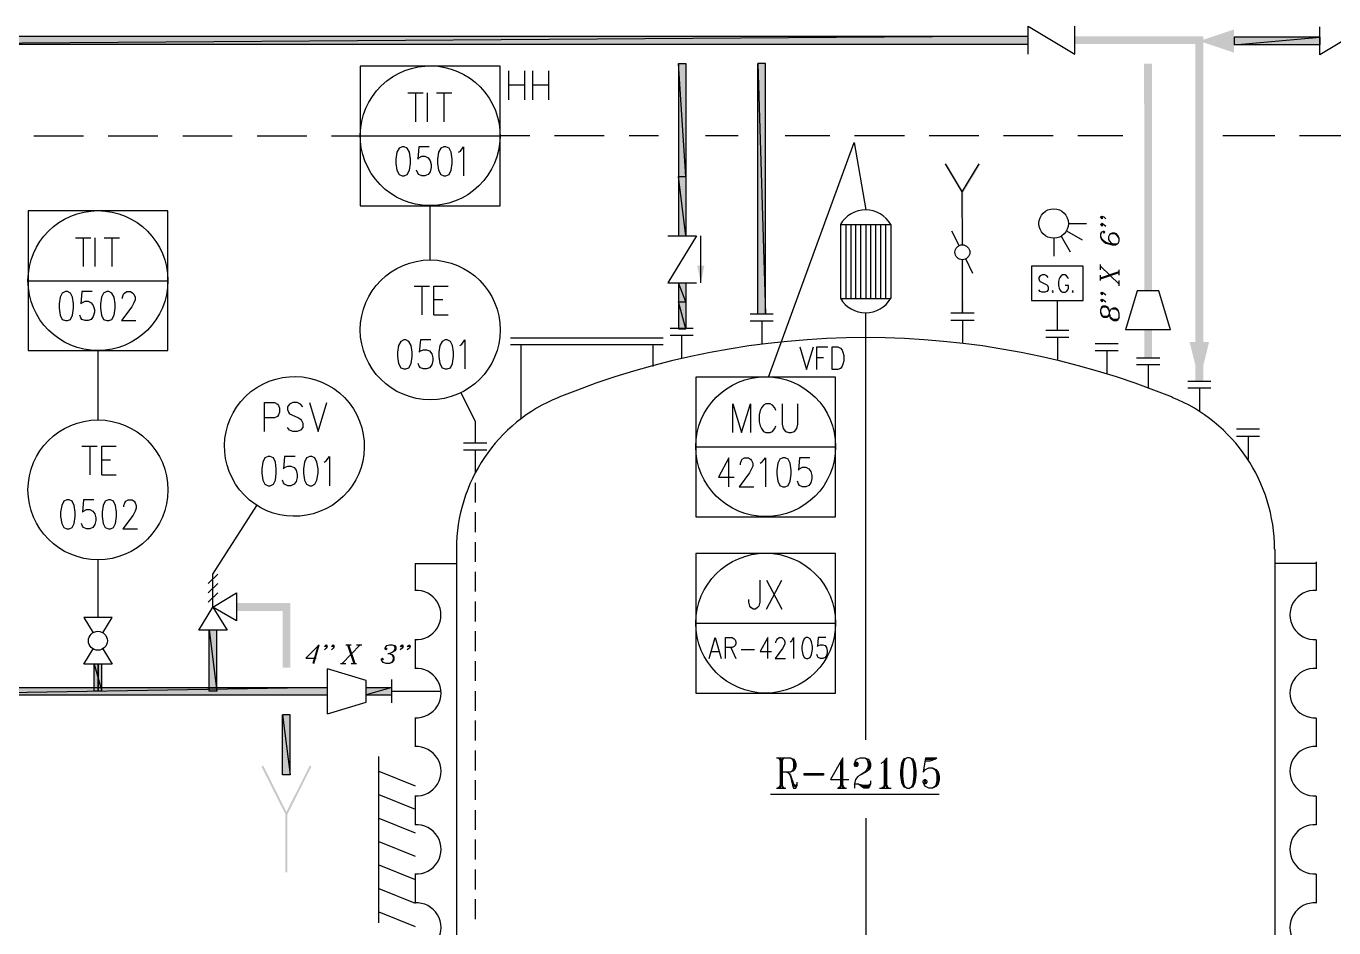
# Model space of a CAD drawing. Header units: inches. Extents: x 1 to 908, y 1 to 642.
# Drawn here: x 269.2 to 436.6, y 327 to 442.4 of the extents above; entities that cross this region are included whole.
import ezdxf

# ---------------------------------------------------------------- set-up
doc = ezdxf.new("R2010")
doc.units = ezdxf.units.IN
doc.header["$MEASUREMENT"] = 0
doc.layers.add('PDF_Geometry', color=7, linetype='Continuous')
doc.layers.add('PDF_Solid Fills', color=30, linetype='Continuous')

msp = doc.modelspace()

# ---------------------------------------------------------------- hatches: boundary and pattern name
at = {"layer": 'PDF_Solid Fills', "true_color": 0x6ec1dd, "transparency": 33554559}
h = msp.add_hatch(color=133, dxfattribs=at)
h.paths.add_polyline_path([(397.47, 440.12), (397.47, 441.13), (250.3, 440.12)])
h.paths.add_polyline_path([(397.47, 441.13), (250.3, 440.12), (250.3, 441.13)])
h = msp.add_hatch(color=133, dxfattribs=at)
h.paths.add_polyline_path([(403.46, 441.13), (403.46, 440.12), (419.9, 441.13)])
h.paths.add_polyline_path([(403.46, 440.12), (419.9, 441.13), (418.89, 440.12)])
h.paths.add_polyline_path([(419.9, 441.13), (418.89, 440.12), (419.9, 396.95)])
h.paths.add_polyline_path([(418.89, 440.12), (419.9, 396.95), (418.89, 396.95)])
at = {"layer": 'PDF_Solid Fills', "transparency": 33554559}
h = msp.add_hatch(color=256, dxfattribs=at)
h.paths.add_polyline_path([(423.85, 441.03), (423.85, 440.03), (434.82, 441.03)])
h.paths.add_polyline_path([(423.85, 440.03), (434.82, 441.03), (434.82, 440.03)])
h = msp.add_hatch(color=40, dxfattribs=at)
h.paths.add_polyline_path([(352.72, 423.17), (353.69, 423.17), (352.72, 437.63)])
h.paths.add_polyline_path([(353.69, 423.17), (352.72, 437.63), (353.69, 437.63)])
h = msp.add_hatch(color=256, dxfattribs=at)
h.paths.add_polyline_path([(363.88, 437.63), (362.88, 437.63), (363.88, 405.53)])
h.paths.add_polyline_path([(362.88, 437.63), (363.88, 405.53), (362.88, 405.53)])
h = msp.add_hatch(color=40, dxfattribs=at)
h.paths.add_polyline_path([(412.36, 408.54), (413.33, 408.54), (412.33, 437.63)])
h.paths.add_polyline_path([(413.33, 408.54), (412.33, 437.63), (413.33, 437.63)])
h = msp.add_hatch(color=4, dxfattribs=at)
h.paths.add_polyline_path([(391.36, 424.72), (391.13, 424.85), (389.09, 420.93)])
h.paths.add_polyline_path([(391.13, 424.85), (389.09, 420.93), (389.09, 421.42)])
h.paths.add_polyline_path([(389.09, 420.93), (389.09, 421.42), (386.79, 424.72)])
h.paths.add_polyline_path([(389.09, 421.42), (386.79, 424.72), (387.02, 424.85)])
h = msp.add_hatch(color=4, dxfattribs=at)
h.paths.add_polyline_path([(388.96, 414.49), (389.19, 414.49), (388.96, 421.22)])
h.paths.add_polyline_path([(389.19, 414.49), (388.96, 421.22), (389.19, 421.16)])
h.paths.add_polyline_path([(388.96, 421.22), (389.19, 421.16), (391.13, 424.85)])
h.paths.add_polyline_path([(389.19, 421.16), (391.13, 424.85), (391.36, 424.72)])
h = msp.add_hatch(color=40, dxfattribs=at)
h.paths.add_polyline_path([(352.72, 415.56), (353.69, 415.56), (352.72, 423.17)])
h.paths.add_polyline_path([(353.69, 415.56), (352.72, 423.17), (353.69, 423.17)])
h = msp.add_hatch(color=4, dxfattribs=at)
h.paths.add_polyline_path([(388.96, 405.66), (389.22, 405.66), (388.96, 412.49)])
h.paths.add_polyline_path([(389.22, 405.66), (388.96, 412.49), (389.19, 412.49)])
h = msp.add_hatch(color=7, dxfattribs=at)
h.paths.add_polyline_path([(401.16, 403.46), (401.26, 403.46), (401.16, 407.37)])
h.paths.add_polyline_path([(401.26, 403.46), (401.16, 407.37), (401.26, 407.24)])
h.paths.add_polyline_path([(401.16, 407.37), (401.26, 407.24), (404.46, 407.37)])
h.paths.add_polyline_path([(401.26, 407.24), (404.46, 407.37), (404.56, 407.24)])
h.paths.add_polyline_path([(404.46, 407.37), (404.56, 407.24), (404.46, 411.65)])
h.paths.add_polyline_path([(404.56, 407.24), (404.46, 411.65), (404.56, 411.78)])
h.paths.add_polyline_path([(404.46, 411.65), (404.56, 411.78), (397.96, 411.65)])
h.paths.add_polyline_path([(404.56, 411.78), (397.96, 411.65), (397.86, 411.78)])
h.paths.add_polyline_path([(397.96, 411.65), (397.86, 411.78), (397.96, 407.37)])
h.paths.add_polyline_path([(397.86, 411.78), (397.96, 407.37), (397.86, 407.24)])
h.paths.add_polyline_path([(397.96, 407.37), (397.86, 407.24), (401.23, 407.37)])
h.paths.add_polyline_path([(397.86, 407.24), (401.23, 407.37), (401.23, 407.24)])
h = msp.add_hatch(color=40, dxfattribs=at)
h.paths.add_polyline_path([(352.72, 403.69), (353.69, 403.69), (352.72, 407.15)])
h.paths.add_polyline_path([(353.69, 403.69), (352.72, 407.15), (353.69, 407.15)])
h.paths.add_polyline_path([(352.72, 407.15), (353.69, 407.15), (352.72, 409.57)])
h.paths.add_polyline_path([(353.69, 407.15), (352.72, 409.57), (353.69, 409.57)])
h = msp.add_hatch(color=40, dxfattribs=at)
h.paths.add_polyline_path([(412.36, 399.93), (413.36, 399.93), (412.36, 403.56)])
h.paths.add_polyline_path([(413.36, 399.93), (412.36, 403.56), (413.33, 403.56)])
h = msp.add_hatch(color=40, dxfattribs=at)
h.paths.add_polyline_path([(296.15, 368.57), (296.15, 367.57), (303.04, 368.57)])
h.paths.add_polyline_path([(296.15, 367.57), (303.04, 368.57), (302.07, 367.57)])
h.paths.add_polyline_path([(303.04, 368.57), (302.07, 367.57), (303.04, 360.29)])
h.paths.add_polyline_path([(302.07, 367.57), (303.04, 360.29), (302.07, 360.29)])
h = msp.add_hatch(color=40, dxfattribs=at)
h.paths.add_polyline_path([(293.63, 365.08), (292.66, 365.08), (293.63, 357.28)])
h.paths.add_polyline_path([(292.66, 365.08), (293.63, 357.28), (292.66, 357.28)])
h = msp.add_hatch(color=40, dxfattribs=at)
h.paths.add_polyline_path([(278.94, 360.74), (277.97, 360.74), (278.94, 357.28)])
h.paths.add_polyline_path([(277.97, 360.74), (278.94, 357.28), (277.97, 357.28)])
h = msp.add_hatch(color=40, dxfattribs=at)
h.paths.add_polyline_path([(307.83, 356.8), (307.83, 357.77), (251.4, 356.8)])
h.paths.add_polyline_path([(307.83, 357.77), (251.4, 356.8), (251.4, 357.77)])
h = msp.add_hatch(color=40, dxfattribs=at)
h.paths.add_polyline_path([(316.05, 356.8), (316.05, 357.77), (312.78, 356.8)])
h.paths.add_polyline_path([(316.05, 357.77), (312.78, 356.8), (312.78, 357.77)])
h = msp.add_hatch(color=40, dxfattribs=at)
h.paths.add_polyline_path([(303.04, 354.27), (302.07, 354.27), (303.04, 346.6)])
h.paths.add_polyline_path([(302.07, 354.27), (303.04, 346.6), (302.07, 346.6)])
h = msp.add_hatch(color=7, dxfattribs=at)
h.paths.add_polyline_path([(305.76, 347.64), (305.54, 347.77), (302.56, 341.26)])
h.paths.add_polyline_path([(305.54, 347.77), (302.56, 341.26), (302.56, 341.84)])
h.paths.add_polyline_path([(302.56, 341.26), (302.56, 341.84), (299.36, 347.64)])
h.paths.add_polyline_path([(302.56, 341.84), (299.36, 347.64), (299.58, 347.77)])
h = msp.add_hatch(color=7, dxfattribs=at)
h.paths.add_polyline_path([(302.43, 334.08), (302.69, 334.08), (302.43, 341.59)])
h.paths.add_polyline_path([(302.69, 334.08), (302.43, 341.59), (302.69, 341.52)])
h.paths.add_polyline_path([(302.43, 341.59), (302.69, 341.52), (305.54, 347.77)])
h.paths.add_polyline_path([(302.69, 341.52), (305.54, 347.77), (305.76, 347.64)])

# ---------------------------------------------------------------- linework, layer by layer
at = {"layer": 'PDF_Geometry', "lineweight": 25}
for points in [[(397.47, 438.83), (397.47, 442.42), (403.46, 438.83), (403.46, 442.42)], [(440.8, 438.73), (440.8, 442.32), (434.82, 438.73), (434.82, 442.32)], [(331.04, 432.97), (331.04, 436.69)], [(333.01, 436.69), (333.01, 432.97)], [(334.11, 432.97), (334.11, 436.69)], [(336.08, 436.69), (336.08, 432.97)], [(318.09, 433.88), (320.07, 433.88)], [(319.06, 433.88), (319.06, 430.19)], [(320.62, 430.19), (320.62, 433.88)], [(321.75, 433.88), (323.72, 433.88)], [(322.72, 433.88), (322.72, 430.19)], [(331.04, 434.91), (333.01, 434.91)], [(334.11, 434.91), (336.08, 434.91)], [(317.38, 426.98), (316.99, 426.79), (316.7, 426.27), (316.57, 425.4), (316.57, 424.85), (316.7, 423.98), (316.99, 423.43), (317.38, 423.26), (317.64, 423.26), (318.03, 423.43), (318.32, 423.98), (318.45, 424.85), (318.45, 425.4), (318.32, 426.27), (318.03, 426.79), (317.64, 426.98), (317.38, 426.98)], [(320.84, 426.98), (319.52, 426.98), (319.39, 425.4), (319.52, 425.56), (319.9, 425.76), (320.29, 425.76), (320.71, 425.56), (320.97, 425.2), (321.1, 424.69), (321.1, 424.33), (320.97, 423.78), (320.71, 423.43), (320.29, 423.26), (319.9, 423.26), (319.52, 423.43), (319.39, 423.62), (319.22, 423.98)], [(322.69, 426.98), (322.3, 426.79), (322.04, 426.27), (321.88, 425.4), (321.88, 424.85), (322.04, 423.98), (322.3, 423.43), (322.69, 423.26), (322.95, 423.26), (323.37, 423.43), (323.63, 423.98), (323.75, 424.85), (323.75, 425.4), (323.63, 426.27), (323.37, 426.79), (322.95, 426.98), (322.69, 426.98)], [(324.56, 426.27), (324.82, 426.43), (325.21, 426.98), (325.21, 423.26)], [(402.65, 417.15), (404.95, 417.15)], [(406.95, 418.09), (406.95, 417.76), (406.73, 417.99), (406.95, 418.09), (407.18, 417.99), (407.41, 417.76)], [(406.95, 417.18), (406.95, 416.82), (406.73, 417.05), (406.95, 417.18), (407.18, 417.05), (407.41, 416.82)], [(275.57, 415.33), (277.54, 415.33)], [(276.54, 415.33), (276.54, 411.65)], [(278.09, 411.65), (278.09, 415.33)], [(279.23, 415.33), (281.2, 415.33)], [(280.2, 415.33), (280.2, 411.65)], [(351.39, 415.56), (355.02, 415.56), (351.39, 409.57), (355.02, 409.57)], [(355.6, 409.57), (355.6, 415.56)], [(388.64, 414.33), (387.73, 416.18)], [(400.77, 415.27), (400.77, 412.97)], [(401.71, 415.53), (402.88, 413.52)], [(402.39, 416.21), (404.4, 415.08)], [(407.08, 416.05), (407.18, 415.92), (407.31, 416.05), (407.18, 416.14), (407.08, 416.14), (406.86, 416.05), (406.73, 415.82), (406.73, 415.46), (406.86, 415.11), (407.08, 414.88), (407.41, 414.66), (407.76, 414.56), (408.22, 414.43), (408.67, 414.43), (408.9, 414.56), (409.02, 414.66), (409.12, 414.88), (409.12, 415.24), (409.02, 415.59), (408.8, 415.82), (408.57, 415.92), (408.22, 415.92), (407.99, 415.82), (407.89, 415.69), (407.76, 415.46), (407.76, 415.11), (407.89, 414.88), (408.12, 414.66), (408.35, 414.56)], [(406.73, 415.46), (406.86, 415.24), (407.08, 415.01), (407.41, 414.78), (407.76, 414.66), (408.22, 414.56), (408.8, 414.56), (409.02, 414.66)], [(409.12, 415.24), (409.02, 415.46), (408.8, 415.69), (408.57, 415.82), (408.12, 415.82)], [(390.42, 410.77), (389.51, 412.62)], [(406.73, 411.23), (406.73, 411.9)], [(404.53, 411.71), (397.93, 411.71)], [(397.93, 411.71), (397.93, 407.31), (404.53, 407.31), (404.53, 411.71)], [(400.03, 410.25), (399.87, 410.45), (399.61, 410.58), (399.28, 410.58), (399.03, 410.45), (398.86, 410.25), (398.86, 410.06), (398.96, 409.83), (399.03, 409.74), (399.19, 409.64), (399.7, 409.41), (399.87, 409.32), (399.96, 409.22), (400.03, 408.99), (400.03, 408.67), (399.87, 408.47), (399.61, 408.38), (399.28, 408.38), (399.03, 408.47), (398.86, 408.67)], [(402.65, 410.06), (402.55, 410.25), (402.39, 410.45), (402.23, 410.58), (401.87, 410.58), (401.71, 410.45), (401.55, 410.25), (401.45, 410.06), (401.39, 409.74), (401.39, 409.22), (401.45, 408.9), (401.55, 408.67), (401.71, 408.47), (401.87, 408.38), (402.23, 408.38), (402.39, 408.47), (402.55, 408.67), (402.65, 408.9), (402.65, 409.22), (402.23, 409.22)], [(406.73, 411.68), (409.12, 409.41)], [(406.73, 410.22), (409.12, 411)], [(406.73, 410.09), (409.12, 410.9)], [(406.73, 409.87), (406.73, 410.55)], [(409.12, 410.55), (409.12, 411.23)], [(274.28, 408.44), (273.86, 408.25), (273.6, 407.73), (273.47, 406.86), (273.47, 406.31), (273.6, 405.43), (273.86, 404.88), (274.28, 404.72), (274.53, 404.72), (274.92, 404.88), (275.18, 405.43), (275.31, 406.31), (275.31, 406.86), (275.18, 407.73), (274.92, 408.25), (274.53, 408.44), (274.28, 408.44)], [(277.71, 408.44), (276.38, 408.44), (276.25, 406.86), (276.38, 407.02), (276.8, 407.21), (277.19, 407.21), (277.58, 407.02), (277.84, 406.66), (278, 406.14), (278, 405.79), (277.84, 405.24), (277.58, 404.88), (277.19, 404.72), (276.8, 404.72), (276.38, 404.88), (276.25, 405.08), (276.12, 405.43)], [(279.58, 408.44), (279.16, 408.25), (278.9, 407.73), (278.77, 406.86), (278.77, 406.31), (278.9, 405.43), (279.16, 404.88), (279.58, 404.72), (279.84, 404.72), (280.23, 404.88), (280.49, 405.43), (280.65, 406.31), (280.65, 406.86), (280.49, 407.73), (280.23, 408.25), (279.84, 408.44), (279.58, 408.44)], [(281.56, 407.57), (281.56, 407.73), (281.69, 408.09), (281.85, 408.25), (282.11, 408.44), (282.62, 408.44), (282.88, 408.25), (283.01, 408.09), (283.18, 407.73), (283.18, 407.37), (283.01, 407.02), (282.75, 406.5), (281.43, 404.72), (283.3, 404.72)], [(318.9, 409.15), (320.87, 409.15)], [(319.9, 409.15), (319.9, 405.47)], [(321.43, 405.47), (321.43, 409.15), (323.27, 409.15)], [(400.61, 408.57), (400.55, 408.47), (400.61, 408.38), (400.71, 408.47)], [(403.23, 408.57), (403.14, 408.47), (403.23, 408.38), (403.3, 408.47)], [(409.12, 409.19), (409.12, 409.87)], [(415.72, 403.56), (414.23, 408.54), (411.45, 408.54), (409.96, 403.56)], [(321.43, 407.41), (322.56, 407.41)], [(401.23, 403.46), (401.23, 407.31)], [(406.95, 408.38), (406.95, 408.02), (406.73, 408.25), (406.95, 408.38), (407.18, 408.25), (407.41, 408.02)], [(406.95, 407.47), (406.95, 407.12), (406.73, 407.34), (406.95, 407.47), (407.18, 407.34), (407.41, 407.12)], [(321.43, 405.47), (323.27, 405.47)], [(406.73, 405.76), (406.86, 405.4), (406.95, 405.3), (407.18, 405.17), (407.54, 405.17), (407.76, 405.3), (407.89, 405.53), (407.89, 405.85), (407.76, 406.31), (407.67, 406.44), (407.41, 406.57), (407.08, 406.57), (406.86, 406.44), (406.73, 406.08), (406.73, 405.76), (406.86, 405.53), (406.95, 405.4), (407.18, 405.3), (407.54, 405.3), (407.76, 405.4), (407.89, 405.53)], [(409.12, 405.17), (409.02, 404.95), (408.8, 404.85), (408.44, 404.85), (408.22, 404.95), (407.99, 405.17), (407.89, 405.53), (407.99, 405.08), (408.22, 404.85), (408.44, 404.72), (408.8, 404.72), (409.02, 404.85), (409.12, 405.17), (409.12, 405.63), (409.02, 406.08), (408.9, 406.21), (408.67, 406.31), (408.35, 406.31), (408.12, 406.21), (407.99, 406.08), (407.89, 405.85), (407.76, 406.21), (407.67, 406.31), (407.41, 406.44), (407.08, 406.44), (406.86, 406.31), (406.73, 406.08)], [(409.12, 405.63), (409.02, 405.98), (408.9, 406.08), (408.67, 406.21), (408.22, 406.21)], [(415.72, 403.56), (409.96, 403.56)], [(317.57, 402.26), (317.19, 402.07), (316.89, 401.55), (316.77, 400.68), (316.77, 400.13), (316.89, 399.25), (317.19, 398.7), (317.57, 398.54), (317.83, 398.54), (318.22, 398.7), (318.51, 399.25), (318.64, 400.13), (318.64, 400.68), (318.51, 401.55), (318.22, 402.07), (317.83, 402.26), (317.57, 402.26)], [(321.04, 402.26), (319.71, 402.26), (319.55, 400.68), (319.71, 400.84), (320.1, 401), (320.49, 401), (320.87, 400.84), (321.17, 400.48), (321.3, 399.96), (321.3, 399.61), (321.17, 399.06), (320.87, 398.7), (320.49, 398.54), (320.1, 398.54), (319.71, 398.7), (319.55, 398.9), (319.42, 399.25)], [(322.88, 402.26), (322.49, 402.07), (322.2, 401.55), (322.07, 400.68), (322.07, 400.13), (322.2, 399.25), (322.49, 398.7), (322.88, 398.54), (323.14, 398.54), (323.56, 398.7), (323.82, 399.25), (323.95, 400.13), (323.95, 400.68), (323.82, 401.55), (323.56, 402.07), (323.14, 402.26), (322.88, 402.26)], [(324.73, 401.55), (325.02, 401.71), (325.41, 402.26), (325.41, 398.54)], [(368.25, 401.36), (369.12, 398.48), (370, 401.36)], [(370.42, 398.48), (370.42, 401.36), (371.84, 401.36)], [(372.39, 398.48), (372.39, 401.36), (373.14, 401.36), (373.46, 401.19), (373.69, 400.93), (373.78, 400.68), (373.91, 400.26), (373.91, 399.58), (373.78, 399.15), (373.69, 398.9), (373.46, 398.6), (373.14, 398.48), (372.39, 398.48)], [(370.42, 400), (371.29, 400)], [(299.74, 390.51), (299.74, 394.24), (301.01, 394.24), (301.43, 394.04), (301.56, 393.88), (301.69, 393.52), (301.69, 393.01), (301.56, 392.65), (301.43, 392.46), (301.01, 392.29), (299.74, 392.29)], [(304.66, 393.69), (304.37, 394.04), (303.95, 394.24), (303.37, 394.24), (302.95, 394.04), (302.69, 393.69), (302.69, 393.33), (302.82, 393.01), (302.95, 392.81), (303.24, 392.65), (304.08, 392.29), (304.37, 392.1), (304.5, 391.94), (304.66, 391.58), (304.66, 391.06), (304.37, 390.71), (303.95, 390.51), (303.37, 390.51), (302.95, 390.71), (302.69, 391.06)], [(305.5, 394.24), (306.6, 390.51), (307.74, 394.24)], [(359.71, 390.39), (359.71, 394.07), (360.81, 390.39), (361.94, 394.07), (361.94, 390.39)], [(365.18, 393.2), (365.05, 393.56), (364.76, 393.91), (364.46, 394.07), (363.91, 394.07), (363.62, 393.91), (363.36, 393.56), (363.2, 393.2), (363.07, 392.68), (363.07, 391.78), (363.2, 391.26), (363.36, 390.9), (363.62, 390.55), (363.91, 390.39), (364.46, 390.39), (364.76, 390.55), (365.05, 390.9), (365.18, 391.26)], [(366.02, 394.07), (366.02, 391.45), (366.15, 390.9), (366.44, 390.55), (366.86, 390.39), (367.15, 390.39), (367.57, 390.55), (367.86, 390.9), (367.99, 391.45), (367.99, 394.07)], [(276.38, 388.67), (278.35, 388.67)], [(277.38, 388.67), (277.38, 384.98)], [(278.94, 384.98), (278.94, 388.67), (280.75, 388.67)], [(278.94, 386.92), (280.04, 386.92)], [(300.23, 387.31), (299.81, 387.15), (299.55, 386.6), (299.42, 385.73), (299.42, 385.21), (299.55, 384.3), (299.81, 383.78), (300.23, 383.59), (300.49, 383.59), (300.88, 383.78), (301.14, 384.3), (301.26, 385.21), (301.26, 385.73), (301.14, 386.6), (300.88, 387.15), (300.49, 387.31), (300.23, 387.31)], [(303.66, 387.31), (302.33, 387.31), (302.2, 385.73), (302.33, 385.92), (302.75, 386.08), (303.14, 386.08), (303.53, 385.92), (303.79, 385.56), (303.95, 385.01), (303.95, 384.66), (303.79, 384.14), (303.53, 383.78), (303.14, 383.59), (302.75, 383.59), (302.33, 383.78), (302.2, 383.95), (302.07, 384.3)], [(305.54, 387.31), (305.12, 387.15), (304.86, 386.6), (304.73, 385.73), (304.73, 385.21), (304.86, 384.3), (305.12, 383.78), (305.54, 383.59), (305.79, 383.59), (306.18, 383.78), (306.44, 384.3), (306.6, 385.21), (306.6, 385.73), (306.44, 386.6), (306.18, 387.15), (305.79, 387.31), (305.54, 387.31)], [(307.38, 386.6), (307.64, 386.79), (308.06, 387.31), (308.06, 383.59)], [(359.19, 383.46), (359.19, 387.18), (357.86, 384.69), (359.87, 384.69)], [(360.65, 386.28), (360.65, 386.47), (360.78, 386.83), (360.9, 386.99), (361.2, 387.18), (361.71, 387.18), (361.97, 386.99), (362.1, 386.83), (362.23, 386.47), (362.23, 386.11), (362.1, 385.76), (361.84, 385.24), (360.52, 383.46), (362.39, 383.46)], [(363.17, 386.47), (363.43, 386.63), (363.85, 387.18), (363.85, 383.46)], [(366.08, 387.18), (365.69, 386.99), (365.44, 386.47), (365.31, 385.6), (365.31, 385.05), (365.44, 384.17), (365.69, 383.62), (366.08, 383.46), (366.37, 383.46), (366.76, 383.62), (367.02, 384.17), (367.15, 385.05), (367.15, 385.6), (367.02, 386.47), (366.76, 386.99), (366.37, 387.18), (366.08, 387.18)], [(369.54, 387.18), (368.22, 387.18), (368.09, 385.6), (368.22, 385.76), (368.61, 385.95), (369.03, 385.95), (369.42, 385.76), (369.67, 385.4), (369.8, 384.88), (369.8, 384.53), (369.67, 383.98), (369.42, 383.62), (369.03, 383.46), (368.61, 383.46), (368.22, 383.62), (368.09, 383.82), (367.96, 384.17)], [(278.94, 384.98), (280.75, 384.98)], [(274.47, 381.78), (274.05, 381.62), (273.79, 381.07), (273.66, 380.19), (273.66, 379.67), (273.79, 378.77), (274.05, 378.25), (274.47, 378.06), (274.73, 378.06), (275.12, 378.25), (275.38, 378.77), (275.51, 379.67), (275.51, 380.19), (275.38, 381.07), (275.12, 381.62), (274.73, 381.78), (274.47, 381.78)], [(277.9, 381.78), (276.57, 381.78), (276.44, 380.19), (276.57, 380.35), (276.96, 380.55), (277.38, 380.55), (277.77, 380.35), (278.03, 380), (278.16, 379.48), (278.16, 379.12), (278.03, 378.61), (277.77, 378.25), (277.38, 378.06), (276.96, 378.06), (276.57, 378.25), (276.44, 378.41), (276.31, 378.77)], [(279.78, 381.78), (279.36, 381.62), (279.1, 381.07), (278.97, 380.19), (278.97, 379.67), (279.1, 378.77), (279.36, 378.25), (279.78, 378.06), (280.04, 378.06), (280.42, 378.25), (280.68, 378.77), (280.81, 379.67), (280.81, 380.19), (280.68, 381.07), (280.42, 381.62), (280.04, 381.78), (279.78, 381.78)], [(281.75, 380.9), (281.75, 381.07), (281.88, 381.42), (282.01, 381.62), (282.3, 381.78), (282.82, 381.78), (283.08, 381.62), (283.21, 381.42), (283.34, 381.07), (283.34, 380.71), (283.21, 380.35), (282.95, 379.84), (281.62, 378.06), (283.5, 378.06)], [(292.53, 371.07), (293.76, 372.26)], [(293.14, 368.06), (293.14, 372.26)], [(292.53, 369.87), (293.76, 371.07)], [(363.14, 371.49), (363.14, 368.67), (363.01, 368.15), (362.85, 367.99), (362.59, 367.8), (362.3, 367.8), (362, 367.99), (361.88, 368.15), (361.75, 368.67), (361.75, 369.03)], [(363.98, 367.8), (365.95, 371.49)], [(363.98, 371.49), (365.95, 367.8)], [(293.14, 368.06), (294.95, 365.08), (291.33, 365.08), (293.14, 368.06), (296.15, 369.87), (296.15, 366.28), (293.14, 368.06)], [(292.53, 368.67), (293.76, 369.87)], [(279.07, 364.76), (280.26, 366.73), (276.64, 366.73), (277.84, 364.76)], [(306.05, 360.84), (306.73, 363.23), (305.02, 361.52), (306.38, 361.52)], [(307.77, 363.01), (307.41, 363.01), (307.64, 363.23), (307.77, 363.01), (307.64, 362.78), (307.41, 362.56)], [(308.68, 363.01), (308.32, 363.01), (308.55, 363.23), (308.68, 363.01), (308.55, 362.78), (308.32, 362.56)], [(311.98, 363.23), (309.71, 360.84)], [(310.16, 363.23), (310.84, 363.23)], [(310.39, 363.23), (311.2, 360.84)], [(310.49, 363.23), (311.3, 360.84)], [(311.52, 363.23), (312.2, 363.23)], [(315.31, 362.78), (315.41, 362.68), (315.31, 362.56), (315.18, 362.68), (315.18, 362.78), (315.31, 363.01), (315.41, 363.14), (315.76, 363.23), (316.09, 363.23), (316.44, 363.14), (316.57, 362.91), (316.57, 362.68), (316.44, 362.46), (316.09, 362.23), (315.76, 362.1)], [(316.09, 363.23), (316.31, 363.14), (316.44, 362.91), (316.44, 362.68), (316.31, 362.46), (316.09, 362.23)], [(317.48, 363.01), (317.12, 363.01), (317.35, 363.23), (317.48, 363.01), (317.35, 362.78), (317.12, 362.56)], [(318.38, 363.01), (318.03, 363.01), (318.29, 363.23), (318.38, 363.01), (318.29, 362.78), (318.03, 362.56)], [(356.67, 361.49), (357.41, 364.14), (358.19, 361.49)], [(358.74, 361.49), (358.74, 364.14), (359.61, 364.14), (359.87, 364.01), (359.97, 363.88), (360.06, 363.62), (360.06, 363.36), (359.97, 363.14), (359.87, 363.01), (359.61, 362.88), (358.74, 362.88)], [(364.17, 361.49), (364.17, 364.14), (363.2, 362.36), (364.63, 362.36)], [(365.21, 363.49), (365.21, 363.62), (365.31, 363.88), (365.4, 364.01), (365.6, 364.14), (365.95, 364.14), (366.15, 364.01), (366.24, 363.88), (366.34, 363.62), (366.34, 363.36), (366.24, 363.14), (366.05, 362.75), (365.11, 361.49), (366.44, 361.49)], [(367.02, 363.62), (367.22, 363.75), (367.47, 364.14), (367.47, 361.49)], [(369.09, 364.14), (368.83, 364.01), (368.64, 363.62), (368.54, 363.01), (368.54, 362.62), (368.64, 361.97), (368.83, 361.62), (369.09, 361.49), (369.29, 361.49), (369.58, 361.62), (369.77, 361.97), (369.87, 362.62), (369.87, 363.01), (369.77, 363.62), (369.58, 364.01), (369.29, 364.14), (369.09, 364.14)], [(371.58, 364.14), (370.61, 364.14), (370.52, 363.01), (370.61, 363.14), (370.9, 363.23), (371.2, 363.23), (371.49, 363.14), (371.68, 362.88), (371.78, 362.49), (371.78, 362.23), (371.68, 361.84), (371.49, 361.62), (371.2, 361.49), (370.9, 361.49), (370.61, 361.62), (370.52, 361.75), (370.42, 361.97)], [(279.07, 362.72), (280.26, 360.74), (276.64, 360.74), (277.84, 362.72)], [(306.6, 363.14), (305.92, 360.84)], [(315.54, 362.1), (315.76, 362.1), (316.09, 362), (316.22, 361.88), (316.31, 361.65), (316.31, 361.29), (316.22, 361.07), (316.09, 360.97), (315.76, 360.84), (315.31, 360.84), (314.95, 360.97), (314.86, 361.07), (314.73, 361.29), (314.73, 361.42), (314.86, 361.52), (314.95, 361.42), (314.86, 361.29)], [(315.76, 362.1), (315.99, 362), (316.09, 361.88), (316.22, 361.65), (316.22, 361.29), (316.09, 361.07), (315.99, 360.97), (315.76, 360.84)], [(356.92, 362.36), (357.9, 362.36)], [(359.42, 362.88), (360.06, 361.49)], [(360.74, 362.62), (362.46, 362.62)], [(307.83, 354.4), (307.83, 360.16)], [(307.83, 354.4), (312.78, 355.89), (312.78, 358.67), (307.83, 360.16)], [(309.48, 360.84), (310.16, 360.84)], [(310.84, 360.84), (311.52, 360.84)], [(365.27, 348.74), (367.05, 348.74), (367.47, 348.58), (367.64, 348.38), (367.77, 348.03), (367.77, 347.64), (367.64, 347.28), (367.47, 347.09), (367.05, 346.93), (366.02, 346.93)], [(365.44, 348.74), (365.73, 348.58)], [(365.56, 348.74), (365.73, 348.38)], [(365.73, 348.74), (365.73, 344.89)], [(365.89, 348.58), (365.89, 345.08)], [(366.02, 348.74), (366.02, 344.89)], [(366.18, 348.74), (366.02, 348.38)], [(366.31, 348.74), (366.02, 348.58)], [(367.05, 348.74), (367.34, 348.58), (367.47, 348.19), (367.47, 347.48), (367.34, 347.09), (367.05, 346.93)], [(367.47, 348.38), (367.64, 348.03), (367.64, 347.64), (367.47, 347.28)], [(373.78, 344.89), (373.78, 348.74), (372.17, 345.99), (374.53, 345.99)], [(373.49, 348.19), (373.49, 344.89)], [(373.65, 348.38), (373.65, 345.08)], [(375.4, 348.19), (375.56, 348.19), (375.69, 348.03), (375.69, 347.83), (375.56, 347.64), (375.4, 347.64), (375.27, 347.83), (375.27, 348.03), (375.4, 348.38), (375.56, 348.58), (375.98, 348.74), (376.57, 348.74), (377.02, 348.58), (377.18, 348.38), (377.31, 348.03), (377.31, 347.64), (377.18, 347.28), (376.73, 346.93), (375.98, 346.54), (375.69, 346.37), (375.4, 345.99), (375.27, 345.44), (375.27, 344.89)], [(376.57, 348.74), (376.86, 348.58), (377.02, 348.03), (377.02, 347.64), (376.86, 347.28), (376.57, 346.93), (375.98, 346.54)], [(377.02, 348.38), (377.18, 348.03), (377.18, 347.64), (377.02, 347.28)], [(379.38, 344.89), (379.38, 348.74), (378.93, 348.19), (378.64, 348.03)], [(379.06, 348.38), (379.06, 344.89)], [(379.22, 348.38), (379.22, 345.08)], [(382, 348.74), (381.55, 348.58), (381.26, 348.03), (381.13, 347.09), (381.13, 346.54), (381.26, 345.63), (381.55, 345.08), (382, 344.89), (382.29, 344.89), (382.75, 345.08), (383.04, 345.63), (383.17, 346.54), (383.17, 347.09), (383.04, 348.03), (382.75, 348.58), (382.29, 348.74), (382, 348.74)], [(381.55, 348.38), (381.42, 348.03), (381.26, 347.28), (381.26, 346.37), (381.42, 345.63), (381.55, 345.27)], [(382, 348.74), (381.71, 348.58), (381.55, 348.19), (381.42, 347.28), (381.42, 346.37), (381.55, 345.44), (381.71, 345.08), (382, 344.89)], [(382.29, 344.89), (382.59, 345.08), (382.75, 345.44), (382.88, 346.37), (382.88, 347.28), (382.75, 348.19), (382.59, 348.58), (382.29, 348.74)], [(382.75, 345.27), (382.88, 345.63), (383.04, 346.37), (383.04, 347.28), (382.88, 348.03), (382.75, 348.38)], [(384.37, 348.74), (384.07, 346.93), (384.37, 347.28), (384.79, 347.48), (385.24, 347.48), (385.66, 347.28), (385.95, 346.93), (386.11, 346.37), (386.11, 345.99), (385.95, 345.44), (385.66, 345.08), (385.24, 344.89), (384.79, 344.89), (384.37, 345.08), (384.2, 345.27), (384.07, 345.63), (384.07, 345.82), (384.2, 345.99), (384.37, 345.99), (384.5, 345.82), (384.5, 345.63), (384.37, 345.44), (384.2, 345.44)], [(384.37, 348.74), (385.82, 348.74)], [(384.37, 348.38), (384.95, 348.38), (385.53, 348.58), (385.82, 348.74)], [(384.37, 348.58), (385.53, 348.58)], [(366.6, 346.93), (366.89, 346.73), (367.05, 346.37), (367.34, 345.27), (367.47, 344.89), (367.77, 344.89), (367.93, 345.27), (367.93, 345.63)], [(366.89, 346.73), (367.05, 346.54), (367.47, 345.44), (367.64, 345.27), (367.77, 345.27), (367.93, 345.44)], [(371.29, 346.54), (368.8, 346.54), (368.8, 346.73), (371.29, 346.73), (371.29, 346.54)], [(375.4, 348.03), (375.4, 347.83), (375.56, 347.83), (375.56, 348.03), (375.4, 348.03)], [(385.24, 347.48), (385.53, 347.28), (385.66, 347.09), (385.82, 346.54), (385.82, 345.82), (385.66, 345.27), (385.53, 345.08), (385.24, 344.89)], [(385.82, 346.93), (385.95, 346.54), (385.95, 345.82), (385.82, 345.44)], [(365.27, 344.89), (366.47, 344.89)], [(365.73, 345.08), (365.44, 344.89)], [(365.73, 345.27), (365.56, 344.89)], [(366.02, 345.27), (366.18, 344.89)], [(366.02, 345.08), (366.31, 344.89)], [(367.34, 345.63), (367.47, 345.27), (367.64, 345.08), (367.77, 345.08)], [(373.07, 344.89), (374.24, 344.89)], [(373.49, 345.08), (373.2, 344.89)], [(373.49, 345.27), (373.36, 344.89)], [(373.78, 345.27), (373.95, 344.89)], [(373.78, 345.08), (374.08, 344.89)], [(375.27, 345.27), (375.4, 345.44), (375.69, 345.44), (376.44, 345.27), (377.02, 345.27), (377.31, 345.44)], [(377.31, 345.82), (377.31, 345.44), (377.18, 345.08), (377.02, 344.89), (376.44, 344.89), (375.69, 345.44), (376.44, 345.08), (377.02, 345.08), (377.18, 345.27)], [(378.48, 344.89), (379.97, 344.89)], [(379.06, 345.08), (378.77, 344.89)], [(379.06, 345.27), (378.93, 344.89)], [(379.38, 345.27), (379.51, 344.89)], [(379.38, 345.08), (379.67, 344.89)], [(384.2, 345.82), (384.2, 345.63), (384.37, 345.63), (384.37, 345.82), (384.2, 345.82)], [(364.53, 344.11), (386.08, 344.11)]]:
    msp.add_lwpolyline(points, dxfattribs=at)
at = {"layer": 'PDF_Geometry', "color": 133, "lineweight": -3, "true_color": 0x6ec1dd}
for points in [[(397.47, 440.12), (397.47, 441.13), (250.3, 440.12), (397.47, 440.12)], [(397.47, 441.13), (250.3, 440.12), (250.3, 441.13), (397.47, 441.13)]]:
    msp.add_lwpolyline(points, dxfattribs=at)
at = {"layer": 'PDF_Geometry', "color": 30, "lineweight": -3}
for points in [[(423.85, 441.03), (423.85, 440.03), (434.82, 441.03), (423.85, 441.03)], [(423.85, 440.03), (434.82, 441.03), (434.82, 440.03), (423.85, 440.03)], [(363.88, 437.63), (362.88, 437.63), (363.88, 405.53), (363.88, 437.63)], [(362.88, 437.63), (363.88, 405.53), (362.88, 405.53), (362.88, 437.63)]]:
    msp.add_lwpolyline(points, dxfattribs=at)
at = {"layer": 'PDF_Geometry', "color": 1, "lineweight": 25}
for points in [[(312.01, 437.31), (312.01, 419.41), (329.9, 419.41), (329.9, 437.31), (312.01, 437.31)], [(270.23, 428.38), (276.57, 428.38)], [(279.74, 428.38), (286.09, 428.38)], [(289.29, 428.38), (295.63, 428.38)], [(298.81, 428.38), (305.15, 428.38)], [(308.32, 428.38), (312.01, 428.38)], [(312.01, 428.38), (329.9, 428.38)], [(333.69, 428.38), (329.9, 428.38)], [(343.24, 428.38), (336.86, 428.38)], [(350.19, 428.38), (346.41, 428.38)], [(360.39, 428.38), (356.21, 428.38)], [(364.24, 397.5), (375.24, 427.53), (376.7, 418.89)], [(372.1, 428.38), (366.37, 428.38)], [(381.65, 428.38), (375.27, 428.38)], [(391.16, 428.38), (384.82, 428.38)], [(400.68, 428.38), (394.33, 428.38)], [(409.61, 428.38), (403.85, 428.38)], [(429.06, 428.38), (422.39, 428.38)], [(438.57, 428.38), (432.23, 428.38)], [(269.52, 418.77), (269.52, 400.9), (287.38, 400.9), (287.38, 418.77), (269.52, 418.77)], [(320.97, 412.45), (320.97, 419.41)], [(269.52, 409.83), (287.38, 409.83)], [(278.45, 392), (278.45, 400.9)], [(354.95, 397.5), (354.95, 379.61), (372.85, 379.61), (372.85, 397.5), (354.95, 397.5)], [(326.7, 391.87), (324.92, 395.5)], [(354.95, 388.57), (372.85, 388.57)], [(293.14, 372.26), (298.77, 381.07)], [(354.95, 374.92), (354.95, 357.05), (372.85, 357.05), (372.85, 374.92), (354.95, 374.92)], [(278.45, 366.73), (278.45, 374.11)], [(354.95, 365.99), (372.85, 365.99)]]:
    msp.add_lwpolyline(points, dxfattribs=at)
at = {"layer": 'PDF_Geometry', "color": 40, "lineweight": -3}
for points in [[(352.72, 423.17), (353.69, 423.17), (352.72, 437.63), (352.72, 423.17)], [(353.69, 423.17), (352.72, 437.63), (353.69, 437.63), (353.69, 423.17)], [(352.72, 415.56), (353.69, 415.56), (352.72, 423.17), (352.72, 415.56)], [(353.69, 415.56), (352.72, 423.17), (353.69, 423.17), (353.69, 415.56)], [(352.72, 407.15), (353.69, 407.15), (352.72, 409.57), (352.72, 407.15)], [(353.69, 407.15), (352.72, 409.57), (353.69, 409.57), (353.69, 407.15)], [(352.72, 403.69), (353.69, 403.69), (352.72, 407.15), (352.72, 403.69)], [(353.69, 403.69), (352.72, 407.15), (353.69, 407.15), (353.69, 403.69)], [(293.63, 365.08), (292.66, 365.08), (293.63, 357.28), (293.63, 365.08)], [(292.66, 365.08), (293.63, 357.28), (292.66, 357.28), (292.66, 365.08)], [(278.94, 360.74), (277.97, 360.74), (278.94, 357.28), (278.94, 360.74)], [(277.97, 360.74), (278.94, 357.28), (277.97, 357.28), (277.97, 360.74)], [(307.83, 356.8), (307.83, 357.77), (251.4, 356.8), (307.83, 356.8)], [(307.83, 357.77), (251.4, 356.8), (251.4, 357.77), (307.83, 357.77)], [(316.05, 356.8), (316.05, 357.77), (312.78, 356.8), (316.05, 356.8)], [(316.05, 357.77), (312.78, 356.8), (312.78, 357.77), (316.05, 357.77)], [(303.04, 354.27), (302.07, 354.27), (303.04, 346.6), (303.04, 354.27)], [(302.07, 354.27), (303.04, 346.6), (302.07, 346.6), (302.07, 354.27)]]:
    msp.add_lwpolyline(points, dxfattribs=at)
at = {"layer": 'PDF_Geometry', "color": 4, "lineweight": 25}
for points in [[(389.06, 421.19), (386.89, 424.78)], [(389.09, 414.49), (389.06, 421.19), (391.23, 424.78)], [(389.09, 405.66), (389.09, 412.49)]]:
    msp.add_lwpolyline(points, dxfattribs=at)
at = {"layer": 'PDF_Geometry', "color": 120, "lineweight": 25}
for points in [[(373.46, 417.02), (373.46, 407.57)], [(373.46, 417.02), (379.9, 417.02)], [(374.14, 417.02), (374.14, 407.57)], [(374.79, 417.02), (374.79, 407.57)], [(375.4, 417.02), (375.4, 407.57)], [(376.05, 417.02), (376.05, 407.57)], [(376.7, 417.02), (376.7, 407.57)], [(377.31, 417.02), (377.31, 407.57)], [(377.96, 417.02), (377.96, 407.57)], [(378.57, 417.02), (378.57, 407.57)], [(379.22, 417.02), (379.22, 407.57)], [(379.9, 417.02), (379.9, 407.57)], [(373.46, 407.57), (379.9, 407.57)], [(364.85, 405.53), (361.91, 405.53)], [(376.7, 351.07), (376.7, 405.69)], [(390.58, 405.66), (387.6, 405.66)], [(354.63, 403.72), (351.68, 403.72)], [(364.85, 404.66), (361.91, 404.66)], [(363.4, 404.66), (363.4, 401.68)], [(390.58, 404.75), (387.6, 404.75)], [(389.09, 404.75), (389.09, 401.81)], [(402.68, 403.46), (399.74, 403.46)], [(331.23, 402.52), (350.78, 402.52)], [(354.63, 402.81), (351.68, 402.81)], [(353.14, 402.81), (353.14, 399.87)], [(402.68, 402.58), (399.74, 402.58)], [(401.23, 402.58), (401.23, 399.61)], [(409.02, 401.74), (406.08, 401.74)], [(331.23, 401.65), (350.78, 401.65)], [(332.56, 401.65), (332.56, 392.13)], [(349.45, 401.65), (349.45, 398.86)], [(409.02, 400.84), (406.08, 400.84)], [(407.54, 400.84), (407.54, 397.89)], [(414.33, 399.93), (411.35, 399.93)], [(414.33, 399.06), (411.35, 399.06)], [(412.84, 399.06), (412.84, 396.08)], [(420.87, 396.95), (417.92, 396.95)], [(420.87, 396.08), (417.92, 396.08)], [(419.41, 396.08), (419.41, 393.1)], [(326.7, 391.87), (326.7, 389.06)], [(427.11, 390.81), (424.14, 390.81)], [(328.19, 389.03), (325.21, 389.03)], [(427.11, 389.9), (424.14, 389.9)], [(425.63, 389.9), (425.63, 386.95)], [(328.19, 388.15), (325.21, 388.15)], [(326.7, 388.15), (326.7, 385.18)], [(326.7, 387.8), (326.7, 385.27)], [(326.7, 383.98), (326.7, 381.45)], [(326.7, 380.19), (326.7, 377.64)], [(324.31, 375.47), (324.31, 292.04)], [(326.7, 376.37), (326.7, 373.85)], [(429.06, 375.47), (429.06, 290.68)], [(319.03, 373.62), (319.03, 370.16)], [(319.03, 373.62), (324.31, 373.62)], [(434.36, 373.62), (429.06, 373.62)], [(434.36, 373.85), (434.36, 370.16)], [(326.7, 372.55), (326.7, 370.03)], [(326.7, 368.77), (326.7, 366.21)], [(326.7, 364.95), (326.7, 362.39)], [(319.03, 363.85), (319.03, 360.16)], [(434.36, 363.85), (434.36, 360.16)], [(326.7, 361.13), (326.7, 358.61)], [(316.05, 355.79), (316.05, 358.77)], [(316.05, 357.28), (319.03, 357.28)], [(319.03, 357.28), (322.36, 357.28)], [(326.7, 357.31), (326.7, 354.79)], [(319.03, 353.85), (319.03, 350.16)], [(326.7, 353.53), (326.7, 350.97)], [(434.36, 353.85), (434.36, 350.16)], [(326.7, 349.71), (326.7, 347.15)], [(326.7, 345.89), (326.7, 343.37)], [(319.03, 343.85), (319.03, 340.16)], [(434.36, 343.85), (434.36, 340.16)], [(326.7, 342.07), (326.7, 339.55)], [(376.7, 341.04), (376.7, 281.27)], [(326.7, 338.28), (326.7, 335.73)], [(319.03, 333.85), (319.03, 330.16)], [(326.7, 334.47), (326.7, 331.91)], [(434.36, 333.85), (434.36, 330.16)], [(326.7, 330.65), (326.7, 328.12)]]:
    msp.add_lwpolyline(points, dxfattribs=at)
at = {"layer": 'PDF_Geometry', "color": 40, "lineweight": 25}
msp.add_lwpolyline([(278.45, 360.74), (278.45, 357.28), (278.45, 360.74)], dxfattribs=at)
at = {"layer": 'PDF_Geometry', "color": 8, "lineweight": 25}
for points in [[(314.37, 327.64), (314.37, 348.93)], [(314.37, 347.05), (319.03, 345.15)], [(314.37, 344.05), (319.03, 342.17)], [(314.37, 341.04), (319.03, 339.16)], [(314.37, 338.03), (319.03, 336.15)], [(314.37, 335.05), (319.03, 333.17)], [(314.37, 332.04), (319.03, 330.16)], [(314.37, 329.03), (319.03, 327.15)]]:
    msp.add_lwpolyline(points, dxfattribs=at)
at = {"layer": 'PDF_Geometry', "color": 1, "lineweight": 25}
for centre in [(278.43, 409.85), (320.96, 403.54), (363.9, 388.59), (278.43, 383.06), (363.9, 366)]:
    msp.add_circle(centre, 8.95, dxfattribs=at)
at = {"layer": 'PDF_Geometry', "lineweight": 25}
for centre, radius in [((400.76, 417.16), 1.89), ((389.07, 413.47), 0.955), ((278.43, 363.74), 1.21)]:
    msp.add_circle(centre, radius, dxfattribs=at)
at = {"layer": 'PDF_Geometry', "color": 120, "lineweight": 25}
for centre, radius, start, end in [((376.68, 415.19), 3.71, 29.9203, 150.0797), ((376.68, 409.43), 3.71, 209.9203, 330.0797), ((376.68, 297.82), 104.73, 67.9831, 112.0169), ((345.26, 375.48), 20.95, 112.014, 180.0027), ((408.07, 375.48), 20.95, 359.9973, 67.986)]:
    msp.add_arc(centre, radius, start, end, dxfattribs=at)
at = {"layer": 'PDF_Geometry', "color": 1, "lineweight": 25}
for centre in [(320.95, 428.39), (303.58, 388.62)]:
    msp.add_ellipse(centre, major_axis=(-7.01, -5.56), ratio=0.999999, dxfattribs=at)
at = {"layer": 'PDF_Geometry', "color": 120, "lineweight": 25}
for centre, major_axis, ratio, start_param, end_param in [((319.18, 367.04), (-0.05, -3.15), 0.999956, 6.236891, 9.500922), ((434.15, 367.04), (0.05, -3.15), 0.999956, 3.065449, 6.329479), ((319.18, 357.04), (0, 3.16), 0.999962, 3.080379, 6.344399), ((434.15, 357.04), (0, 3.16), 0.999962, 6.221972, 9.485991), ((319.18, 347.04), (0, 3.16), 0.999962, 3.080379, 6.344399), ((434.15, 347.04), (0, 3.16), 0.999962, 6.221972, 9.485991), ((319.18, 337.04), (0, 3.16), 0.999962, 3.080379, 6.344399), ((434.15, 337.04), (0, 3.16), 0.999962, 6.221972, 9.485991), ((319.18, 327.04), (0, 3.16), 0.999962, 3.080379, 6.344399), ((434.15, 327.04), (0, 3.16), 0.999962, 6.221972, 9.485991)]:
    msp.add_ellipse(centre, major_axis=major_axis, ratio=ratio, start_param=start_param, end_param=end_param, dxfattribs=at)
at = {"layer": 'PDF_Solid Fills', "color": 7, "transparency": 33554559}
for points in [[(423.85, 442), (419.41, 440.51), (423.85, 439.02)], [(355.6, 409.57), (355.14, 411.74), (356.05, 411.74)], [(419.41, 396.95), (418.15, 401.97), (420.64, 401.97)]]:
    msp.add_solid(points, dxfattribs=at)

doc.saveas('drawing.dxf')
